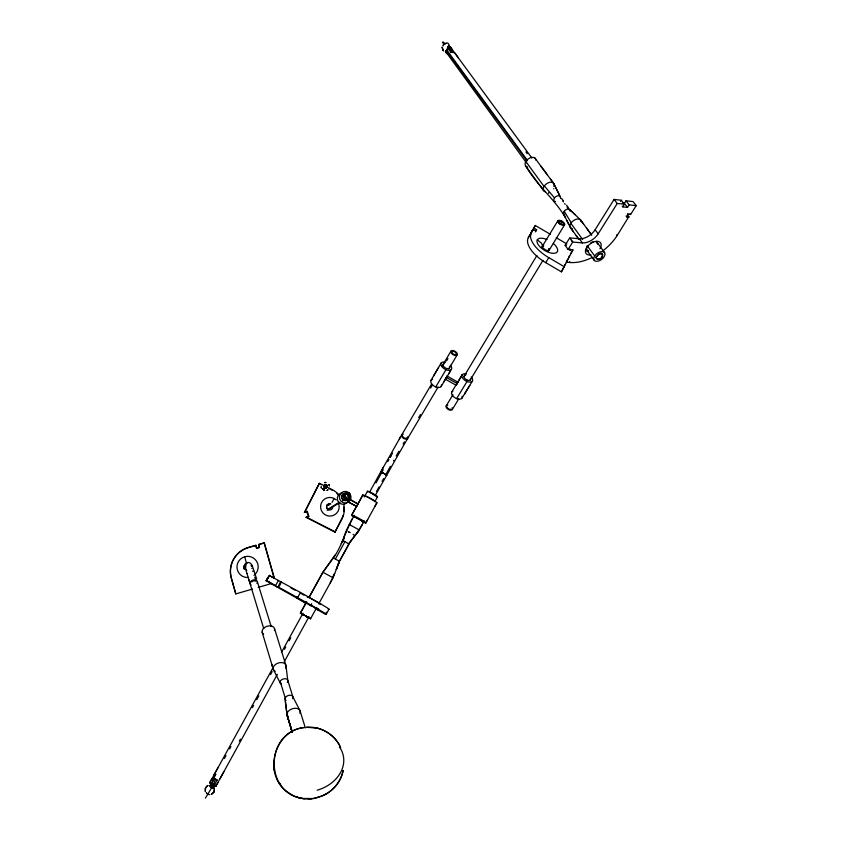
<?xml version="1.0" encoding="UTF-8"?>
<svg xmlns="http://www.w3.org/2000/svg" width="841" height="841" viewBox="0 0 841 841"><rect width="100%" height="100%" fill="white"/><g stroke="black" fill="none" stroke-linecap="round" stroke-linejoin="round"><path stroke-width="1.26" d="M447.149 49.997C447.37 47.453 449.336 44.153 451.407 48.368L450.86 49.493M450.124 48.21L450.24 46.781A3.427 2.439 -40.1 0 0 448.295 46.371M442.124 47.338L442.923 50.208M442.124 47.212L443.575 50.954L442.892 50.155M213.362 786.755L213.204 786.503M210.755 785.41L210.607 785.105M361.809 521.22L363.785 521.851L353.672 516.311L363.785 521.851L362.24 521.409M441.21 386.492L447.118 376.032L457.809 382.15A5.992 3.311 31.1 0 0 457.168 383.538L456.127 385.252L445.373 379.249A5.992 3.311 30.5 0 0 446.098 377.746L443.754 382.213M457.872 382.035L456.127 385.252A5.982 3.311 31.1 0 1 456.789 383.864L456.831 383.748M461.972 375.097L457.168 383.538L446.392 377.525A5.992 3.311 30.5 0 0 447.118 376.032M343.044 770.724C340.91 780.606 334.424 789.468 325.604 794.398M343.107 770.472C339.175 794.23 308.468 807.297 288.989 792.968C262.098 776.401 273.325 730.493 304.337 727.507M213.215 787.25L213.225 787.208A4.668 0.557 -60.8 0 1 213.225 787.512M343.506 541.32C343.496 533.341 350.487 523.028 354.219 515.323M318.718 603.88L333.099 577.735L339.417 561.273L333.435 557.982C341.814 545.946 345.493 531.733 352.242 518.918M337.872 565.436L339.417 561.273L336.274 569.525L339.386 561.346L348.847 544.127L359.223 529.925L349.204 524.469L349.688 525.047M344.421 536.695L341.267 543.633M332.563 577.567L334.634 573.541L330.271 582.845M323.564 489.861L326.434 485.825L325.793 486.561M212.973 788.006A4.647 0.536 -61.2 0 0 213.099 787.691C212.352 789.489 209.956 784.769 210.355 786.503C210.692 787.723 214.823 789.636 214.266 785.578L214.077 784.821M348.416 501.656A5.761 5.729 60.6 0 1 348.174 501.919L356.679 506.419L358.056 503.906L349.782 499.281M356.447 506.545L362.765 495.044M542.603 246.066L541.615 243.301L537.294 239.853M385.577 474.881L385.662 474.839A59.7 2.197 -60.9 0 1 390.371 466.356M375.139 495.685L386.671 475.386L382.823 472.842L380.637 472.085L369.325 492.626M447.139 52.131L446.603 53.246L447.612 53.677A3.438 2.449 -40.4 0 1 446.119 50.754A3.438 2.449 -40.4 0 1 449.672 47.916A3.438 2.449 -40.4 0 1 452.048 50.145M445.499 43.511L445.656 43.606A4.647 2.576 -81.2 0 1 449.241 46.339L450.398 47.926A3.438 2.47 -41.1 0 1 451.417 48.368L449.136 48.011L448.589 49.135L450.955 52.363A2.292 1.629 -40.3 0 1 453.099 52.531M531.06 234.828L530.198 234.324L528.306 237.698A26.996 12.573 31.1 0 0 545.704 262.644L561.462 271.853L563.607 267.522M564.668 265.378L565.194 264.305M566.245 262.182L567.822 258.996M568.863 256.894L569.378 255.843M561.462 271.853L572.942 249.893L568.106 249.472L565.131 245.33L569.704 237.887L579.365 238.77A13.088 7.8 -37 0 0 595.123 229.751L614.088 199.422L621.257 200.242L624.4 204.321L622.782 206.875L622.193 206.108M323.039 484.921L319.181 483.501L304.41 512.39L307.228 511.339L308.826 516.279L306.008 517.32L334.96 532.132L341.961 519.023A21.782 21.719 61.5 0 0 343.832 504.611M304.768 512.137L319.58 483.144M332.069 502.403L333.33 499.985A15.548 0.778 -62.8 0 0 334.108 498.471M334.949 555.113L323.028 572.143L309.194 597.121L322.933 572.143L333.372 558.014L333.856 558.392M375.012 506.177L376.8 502.886M351.685 515.155L356.489 506.44A8.074 0.767 28.7 0 1 356.7 506.429L348.174 501.93M314.976 608.4L325.414 614.235L326.518 612.227M325.414 614.235L326.171 614.361L328.957 609.283A34.544 0.925 28.8 0 0 300.479 592.474L269.278 575.517L274.408 578.356L264.316 542.865L258.671 544.484L259.333 547.502L256.516 548.311L255.843 545.294L248.473 547.407A24.81 24.641 -41.2 0 0 231.338 578.019L235.785 593.914L231.317 578.103A24.715 24.547 -41.2 0 1 248.4 547.607L255.727 545.504M362.713 495.097L358.056 503.906A8.063 0.788 28.9 0 0 357.909 503.906M306.66 601.714L300.405 613.089L303.254 614.76M211.785 778.997L209.724 782.729L213.015 784.8M273.378 667.05L209.724 782.729L211.995 784.38M281.504 652.29L303.002 613.215M212.027 781.005L215.811 774.13M224.358 758.582L225.987 755.628M229.667 748.932L230.928 746.64M252.353 707.702L253.614 705.41M256.757 699.68L258.839 695.906M270.592 674.545L272.19 671.644M284.479 649.284L285.74 646.992M289.178 640.758L290.765 637.867M375.99 482.913L383.254 469.72M211.448 786.587L209.998 785.851L211.427 783.234M213.509 785.052L214.224 785.378L217.146 780.049L214.55 778.65L211.617 783.98L214.907 785.568L214.402 785.052M335.454 558.918L344.936 541.657L348.269 543.57L348.92 544.116L341.036 558.466L339.386 561.346L338.555 561M210.218 786.819L211.669 784.19L211.322 783.37L212.195 783.759M310.697 605.583L311.664 603.849M212.689 784.621L212.983 784.937C211.448 788.501 204.91 798.982 205.351 798.13M211.921 784.169C214.749 786.671 214.108 777.378 217.146 780.049M213.067 786.367L213.551 785.494M239.317 741.142L240.389 739.176M376.484 491.543L379.039 486.907M382.087 481.346L383.622 478.571M219.974 778.798L224.021 771.407M277.33 674.377L215.937 786.146L214.402 785.641M284.258 661.772L308.962 616.789M307.28 616.789L310.592 618.703L308.763 617.778L310.581 618.703L316.836 607.328M364.3 520.894L359.275 530.051L348.395 543.969M374.981 501.425L377.493 496.852M318.445 609.168L318.108 610.135M365.803 522.955L376.852 502.834M318.276 609.82L318.623 609.189M297.041 596.721L296.516 597.688L306.061 603.228L306.397 602.619M326.171 614.361A34.565 0.799 28.8 0 0 297.619 597.667L300.479 592.474M305.788 602.587L305.441 603.218L306.387 603.733M306.061 602.818L300.405 613.089L303.202 614.729L302.434 614.214M364.321 496.978L367.475 491.249M400.505 436.963L380.637 472.085L381.299 472.8M213.803 775.328L217.798 768.064M213.509 778.293L215.674 774.372M217.956 782.477L215.969 786.072L214.035 785.473M278.161 587.007C283.901 572.637 280.127 592.064 275.585 585.588L278.455 580.406M351.643 515.207L356.489 506.44M381.993 469.625L383.349 467.165M266.019 580.858L267.974 577.347M266.25 580.753L268.216 577.22M266.408 580.679L269.53 575.381L266.408 580.679L271.37 583.57M269.162 581.52L268.805 582.161L269.33 581.446M365.751 523.007L367.654 519.601M550.477 234.355L535.307 225.493L533.877 228.048L536.632 229.667L535.917 230.96L533.152 229.341L528.306 237.698M387.701 461.72L388.92 459.543M531.438 233.325L530.923 233.031L532.364 230.455M390.129 457.388L391.338 455.244M390.35 456.999L392.537 453.12M362.292 524.521L356.584 533.593L359.275 530.051L358.697 529.967M311.517 604.311L310.76 605.509M438.592 367.391L433.535 376.022M399.317 439.002L431.601 384.032M431.023 380.3L441.147 363.028M442.24 365.93L450.881 351.212M442.45 366.497L443.091 365.404M430.645 388.006L431.969 385.746M446.613 360.852L447.948 358.592M435.775 386.944L445.972 369.683M418.65 417.609L420.468 414.539M407.738 438.329L438.119 387.039M448.863 368.884L457.231 354.765M530.923 233.031L535.307 225.493M448.863 373.604L450.156 371.438M446.918 376.863L451.438 369.273M535.36 231.895L536.632 229.667M256.558 548.248L259.47 547.302L258.671 544.484M457.546 382.434L462.119 374.813M451.796 391.969L456.316 384.484M446.182 405.898L452.952 394.681M463.769 376.736L536.926 255.475M542.003 246.802L557.835 220.815M464.579 393.914L469.783 385.367M560.127 224.41L562.04 221.236M466.387 381.131L467.049 380.048M456.61 398.655L467.007 381.509M452.311 409.483L458.765 398.855M470.003 380.374L542.992 260.332M548.921 250.586L564.605 224.778M461.982 398.161L472.4 381.068M545.704 262.644L548.763 257.64A27.07 12.52 31.1 0 1 531.27 232.705L533.32 229.435M568.106 249.472L572.7 242.04L582.371 242.902A13.12 7.79 -37 0 0 598.161 233.861L617.22 203.522L624.201 204.069M569.956 250.607L570.524 249.682L569.967 248.904M570.398 253.982L572.942 249.893M620.553 201.356L621.257 200.242M622.624 203.123L624.4 203.322L626.009 200.778L633.094 201.588L636.238 205.646L630.592 214.497L628.238 214.245L627.649 213.477M622.782 206.875L627.533 207.401L629.152 204.857L636.238 205.646M626.04 216L626.629 216.757L628.238 214.245M602.251 251.291A39.369 23.38 -37 0 0 617.073 235.659L628.784 216.757M446.571 50.849L447.002 50.239M258.544 544.695L264.316 542.865M209.998 785.851C211.07 784.264 209.388 786.755 211.617 786.682M349.246 500.626L348.395 501.793A5.771 5.74 59.3 0 0 349.162 500.784M251.627 565.099L251.039 565.877M457.346 382.771L457.809 382.15M206.707 786.282L205.267 788.595L205.33 791.549L205.498 787.985L208.053 785.399L207.044 785.999M343.275 494.298C336.757 500.363 351.78 503.444 348.09 495.286C345.577 491.197 339.459 495.927 342.497 499.375C350.928 505.473 349.888 488.232 341.803 495.265M326.981 490.429L328.011 489.788M332.3 489.893L332.437 489.788A21.782 21.719 61.5 0 1 339.07 494.992M304.41 512.39L307.228 511.339M306.166 517.268L308.826 516.279M348.437 493.204L349.004 492.847M327.212 490.314L327.759 489.977M327.654 509.394L339.238 502.256M343.149 499.848L345.882 498.166M327.191 510.308L340.006 502.476M342.623 500.879L345.346 499.207A3.532 3.511 60 0 1 343.811 494.466A3.532 3.511 60 0 1 348.531 492.942A3.532 3.511 60 0 1 350.066 497.693M302.918 798.477L313.777 798.54L324.079 795.208M323.806 795.355L325.993 794.177M386.618 475.449L385.556 475.154M445.677 51.564L526.413 162.807M211.48 794.377L214.108 791.917L214.423 788.301L214.045 792.085L211.186 794.482M334.981 532.122L341.488 519.244A21.708 21.645 61.6 0 0 342.949 515.575M335.38 531.964L306.366 517.078M235.785 593.914L252.521 589.047M258.176 587.396L271.548 583.517M275.585 585.588L266.639 580.574M375.265 495.717L372.027 493.383M304.41 727.486C264.558 731.712 263.685 794.913 304.431 798.729M324.458 482.545L326.077 482.524L324.668 482.513M381.667 472.621L383.097 473.147M375.443 495.738L372.321 493.53M308.615 798.95L309.74 798.897M310.844 798.824L311.738 798.782M443.186 42.05L442.608 42.292L445.352 43.406M305.483 603.218L306.05 603.249L268.195 582.056M566.55 262.224L570.156 262.508A39.369 23.38 -37 0 0 592.59 257.272M565.131 245.33L566.35 245.435M328.179 609.199L328.957 609.283M626.629 216.757L628.984 217.01L627.418 214.97M626.776 216.778L628.837 216.999M324.1 489.956L324.763 490.061A3.112 3.091 47.7 0 1 322.46 488.873L323.491 489.725M317.435 728.169L306.555 727.255C320 726.088 333.509 733.678 339.732 745.61M300.805 798.12L302.487 798.403M332.994 577.725L323.291 572.458M315.123 727.686L316.153 727.907M206.276 792.811L206.581 792.916M446.455 52.089L445.446 51.658A4.405 2.418 -81.2 0 0 447.959 46.844M316.321 727.949C327.023 730.114 336.305 737.799 340.731 747.723M304 601.704L318.276 609.546L315.838 608.369M446.308 52.068L445.446 51.658M210.576 782.866L209.903 782.656L210.786 782.95M296.747 796.942L298.734 797.583M303.17 614.666L302.445 614.235L310.581 618.703M348.941 532.006L348.185 531.691L348.689 531.89M370.397 492.605L371.743 493.236L370.629 492.71M306.502 616.558L308.552 617.588L306.566 616.432M214.213 785.378L212.111 784.453M213.183 784.884L214.928 785.515L214.266 784.958M211.638 783.507L212.416 783.875M302.476 614.224L304.589 615.349M306.681 616.611L308.51 617.567L307.364 616.884M320.642 604.258L319.012 603.449M307.438 596.816L308.868 597.52M211.837 783.423L212.437 783.728M349.435 532.237L350.287 532.668M308.447 617.546L307.48 617.042M212.983 784.937C215.769 786.409 210.513 783.549 212.321 784.569M212.079 783.549L212.72 783.875M212.941 784.758L213.688 785.137M328.358 487.654L332.468 489.767M319.181 483.501L321.767 484.826M329.041 488.568L332.027 490.093M344.936 541.657L342.876 540.847M383.107 472.989L384.768 473.914M309.246 597.709L310.497 598.372M310.949 598.613L311.906 599.128M303.033 614.456L300.458 613.11L304.463 615.234M306.397 616.453L306.965 616.768M312.4 599.391L321.094 604.416M303.496 614.708L305.893 616.011M215.864 779.428L214.623 778.703M311.191 605.867L308.237 604.227M290.629 587.764L294.981 590.172M278.266 586.986L297.619 597.667M305.735 615.969L307.112 616.737M306.008 616.117L306.807 616.527M350.476 499.932L357.824 504.032M301.173 593.599L302.108 594.114M303.033 594.64L303.927 595.155M306.523 603.249L304.684 602.167M556.311 237.772L566.813 243.911M548.763 257.64L564.553 266.881M308.29 597.53L307.301 596.931M384.579 473.967L385.441 474.566M206.739 793.42L209.314 794.692L206.508 793.263M214.707 785.052L215.969 786.072L214.981 785.231M353.409 534.498L353.935 534.96L353.231 534.382M322.891 488.968L323.407 489.388A3.122 3.101 47.5 0 1 322.965 489.041M569.483 209.304L575.055 214.623M571.081 210.807L580.427 219.785L583.622 224.095M554.534 197.971L544.358 185.935L544.032 186.429L525.835 161.514M626.009 200.778L629.152 204.857M624.4 203.322L627.533 207.401M630.004 213.73L630.592 214.497M614.088 199.422L617.22 203.522M616.495 234.891L617.073 235.659M540.879 166.161L547.523 175.033M595.123 229.751L598.161 233.861M576.222 235.627L579.081 239.485M534.844 157.961L553.42 183.086L559.465 195.028M580.427 219.785L591.77 235.175M596.301 241.325L604.616 252.615A6.497 3.774 -36.5 0 1 598.603 261.015A6.497 3.774 -36.5 0 1 594.86 255.664A6.497 3.774 -36.5 0 1 604.616 252.615M451.911 49.072L531.901 158.055M561.714 198.56L563.333 200.768M566.571 205.183L568.201 207.412M560.369 197.793L560.979 198.613M562.787 201.083L563.396 201.914M564.605 203.564L565.215 204.395M567.044 206.886L570.103 211.049M451.459 50.292L452.048 51.101M452.637 51.911L453.225 52.72M525.951 151.969L527.202 153.682M450.377 49.493L450.818 50.103M450.965 50.302L451.407 50.902M452.006 51.711L452.3 52.121A2.292 1.629 -39.7 0 0 450.955 52.373M449.136 48.011L447.969 46.423A3.427 2.46 -40.9 0 1 450.03 46.623M550.592 179.207L553.42 183.086M527.128 160.021L447.181 50.523A2.292 1.629 -40.5 0 0 447.002 51.795M526.939 160.946L446.266 50.386A3.438 2.46 -40.4 0 0 447.864 53.708M448.085 53.425L448.558 54.066M447.433 52.531L447.875 53.141M448.022 53.34L448.61 54.15M449.02 54.718L449.493 55.359M582.634 239.464L570.85 223.286L571.207 222.76L564.237 211.27M587.123 245.614L594.661 255.958M579.365 238.77L582.371 242.902M525.541 165.877L543.528 190.602M526.056 166.413C536.873 185.251 554.272 198.77 565.247 217.241L563.491 213.488M578.734 239.075L570.272 227.417L563.638 213.971M586.429 249.672L594.124 260.268M569.893 238.15L572.7 242.04M586.587 228.121L591.339 234.723M454.918 53.067L458.461 57.987M571.386 240.221L572.511 241.777M569.599 261.73L570.156 262.508M570.713 227.974L573.289 231.601M278.707 782.067L279.927 783.823M280.116 784.106L281.304 785.82M566.887 220.552L568.905 224.452M246.571 563.586L244.71 556.753M262.119 632.148L273.336 669.468L280.169 682.892M328.957 484.595L329.388 485.73M553.862 183.737L560.169 196.468M329.02 484.7L329.42 485.909M246.203 571.102L246.981 573.509M306.87 511.601L308.468 516.521M246.97 573.488L263.717 628.553M274.576 628.805L285.929 665.336L287.748 680.211L292.836 696.716L300.016 710.708L305.346 727.917M257.325 581.594L271.191 626.556M248.947 579.796L249.525 581.688M280.211 681.452L285.225 697.998M285.309 700.9L286.939 714.514L292.216 732.059M285.067 698.766L287.128 715.302L292.058 731.67L286.939 714.514M287.128 715.302L292.311 732.458M271.78 664.285L273.336 669.468M264.169 543.076L274.219 578.44M255.843 545.294L256.642 548.111M273.714 766.55L273.987 768.485M274.019 768.706L274.292 770.661M339.491 747.081A35.311 28.068 -13.9 0 1 317.173 790.214M288.169 716.658A6.844 4.426 -18.6 0 1 292.573 708.658A6.844 4.426 -18.6 0 1 299.859 713.263M286.056 700.427A4.068 2.66 -18.5 0 1 286.024 696.832A4.068 2.66 -18.5 0 1 291.154 695.381A4.068 2.66 -18.5 0 1 292.584 698.587M275.228 671.37A6.633 4.436 -18.3 0 1 274.376 665.462A6.633 4.436 -18.3 0 1 282.797 662.729A6.633 4.436 -18.3 0 1 285.498 668.027M281.315 684.038A4.016 2.66 -18.4 0 1 280.915 680.38A4.016 2.66 -18.4 0 1 286.192 678.908A4.016 2.66 -18.4 0 1 287.307 682.356M263.632 634.251A6.465 4.426 -18.1 0 1 266.818 626.303A6.465 4.426 -18.1 0 1 274.46 630.519M251.091 584.915A3.742 2.649 -17.7 0 1 250.933 581.31A3.742 2.649 -17.7 0 1 255.79 580.08A3.742 2.649 -17.7 0 1 256.936 583.444M251.69 565.152A60.605 1.419 74.2 0 1 256.673 579.123M246.045 569.084A3.637 3.616 -37.9 0 1 244.857 564.574A3.637 3.616 -37.9 0 1 249.115 562.608A3.637 3.616 -37.9 0 1 251.743 566.445M243.911 568.842A3.469 3.448 -38.1 0 1 244.311 565.615M246.035 569.62A2.313 2.302 -38.1 0 1 245.13 566.477M251.711 581.919A2.491 1.766 -17.7 0 1 255.653 581.236M245.961 567.191A2.428 2.407 -37.9 0 1 246.024 564.942M248.568 577.473A10.639 10.565 -38 0 1 237.288 564.437A10.639 10.565 -38 0 1 253.404 558.035A10.639 10.565 -38 0 1 254.024 575.297M246.834 570.45A3.543 3.511 -38 0 1 246.897 563.533M367.948 491.901A5.75 0.62 28.8 0 1 369.683 491.932A5.75 0.62 28.8 0 1 376.263 495.622A5.75 0.62 28.8 0 1 376.316 496.579M348.342 496.495A5.719 5.698 60.3 0 1 344.547 504.074A5.719 5.698 60.3 0 1 337.409 499.449A5.719 5.698 60.3 0 1 342.729 492.847M341.93 495.307A3.438 3.417 60.2 0 1 346.387 499.27M354.124 517.194A8.074 0.715 28.8 0 1 354.008 515.901A8.074 0.715 28.8 0 1 364.595 521.809A8.074 0.715 28.8 0 1 361.861 521.515M363.417 495.927A8.053 0.841 28.8 0 1 369.641 497.925A8.053 0.841 28.8 0 1 376.274 502.855M364.899 496.484A5.75 0.599 28.8 0 1 369.02 497.872A5.75 0.599 28.8 0 1 374.823 501.667M326.56 505.346A3.049 3.038 62.4 0 1 328.905 505.525M336.947 493.562A21.708 21.645 61.6 0 1 338.418 495.086M343.706 507.091A21.708 21.645 61.6 0 1 343.727 511.538M338.734 503.896A9.325 9.293 61.9 0 1 329.514 516.069A9.325 9.293 61.9 0 1 321.304 503.139A9.325 9.293 61.9 0 1 336.232 499.953M332.7 507.501A3.101 3.091 62.3 0 1 328.884 509.898A3.101 3.091 62.3 0 1 326.728 505.914A3.101 3.091 62.3 0 1 330.818 504.022M328.263 509.657A3.101 3.091 61.7 0 1 329.956 503.812M407.633 436.794A3.469 2.05 30.5 0 1 406.003 439.139A3.469 2.05 30.5 0 1 401.861 436.668A3.469 2.05 30.5 0 1 403.217 434.156M386.723 475.354A59.7 2.218 -60.9 0 1 407.528 438.75M406.729 437.772A2.313 1.367 30.5 0 1 404.279 437.972A2.313 1.367 30.5 0 1 402.608 435.764M393.462 460.836A59.7 2.197 -60.9 0 1 393.809 460.227M396.195 455.99A59.7 2.197 -60.9 0 1 398.897 451.26M403.102 443.974A59.7 2.197 -60.9 0 1 404.321 441.872M441.472 384.894A5.961 3.332 30.5 0 1 434.208 386.145A5.961 3.332 30.5 0 1 432.547 379.344M450.313 365.215A6.024 3.29 30.5 0 1 449.073 370.334A6.024 3.29 30.5 0 1 441.136 365.436A6.024 3.29 30.5 0 1 445.562 362.282M449.483 366.897A3.616 1.976 30.5 0 1 447.359 368.621A3.616 1.976 30.5 0 1 443.354 366.024A3.616 1.976 30.5 0 1 444.49 363.659M462.13 396.195A5.961 3.322 31.1 0 1 455.538 398.14A5.961 3.322 31.1 0 1 452.9 391.118M471.223 376.968A6.013 3.29 31.1 0 1 470.077 382.15A6.013 3.29 31.1 0 1 462.14 377.22A6.013 3.29 31.1 0 1 466.524 374.056M470.487 378.902A3.606 1.976 31.1 0 1 468.101 380.384A3.606 1.976 31.1 0 1 464.253 377.641A3.606 1.976 31.1 0 1 465.63 375.433M452.09 407.706A3.553 2.008 31.1 0 1 450.723 410.208A3.553 2.008 31.1 0 1 446.392 407.664A3.553 2.008 31.1 0 1 447.79 405.183M451.039 409.168A2.365 1.335 31.1 0 1 448.705 408.926A2.365 1.335 31.1 0 1 447.107 407.002M553.357 243.459A11.637 5.403 31 0 1 553.536 253.33A11.637 5.403 31 0 1 537.546 243.491A11.637 5.403 31 0 1 547.007 239.548M548.837 248.915A3.879 1.808 31 0 1 547.165 250.881M543.98 249.409A3.879 1.808 31 0 1 543.685 249.178M542.445 247.643A3.879 1.808 31 0 1 543.654 245.887M549.068 248.537A3.879 1.808 31 0 1 547.712 250.544A3.879 1.808 31 0 1 543.17 248.032A3.879 1.808 31 0 1 543.612 245.519M591.055 254.886A9.051 5.309 -36.7 0 1 585.977 248.883A9.051 5.309 -36.7 0 1 596.994 241.272A9.051 5.309 -36.7 0 1 599.927 248.757M587.47 246.266A2.544 1.156 31.5 0 1 586.661 247.59M545.22 191.843A6.234 3.9 -37.6 0 1 543.969 186.534A6.234 3.9 -37.6 0 1 550.918 182.171A6.234 3.9 -37.6 0 1 553.883 186.408M555.523 201.588A3.763 2.334 -37.4 0 1 554.009 198.907A3.763 2.334 -37.4 0 1 557.835 195.774A3.763 2.334 -37.4 0 1 560.4 197.603M527.601 167.033A6.139 3.942 -38 0 1 527.759 159.275A6.139 3.942 -38 0 1 535.854 160.105M572.364 228.699A6.371 3.837 -37 0 1 572.952 220.973A6.371 3.837 -37 0 1 581.099 221.667M564.689 214.791A3.795 2.313 -37.1 0 1 565.425 210.071A3.795 2.313 -37.1 0 1 570.145 210.681M548.742 193.314A3.753 2.334 -37.5 0 1 548.742 192.505M553.683 188.741A3.753 2.334 -37.5 0 1 553.935 188.783M446.97 51.28A2.292 1.64 -40.4 0 1 448.484 49.188A2.292 1.64 -40.4 0 1 450.692 49.262M450.166 47.212A4.415 2.355 -81.4 0 1 450.03 48.336M450.24 46.791A4.415 2.428 -81.2 0 1 450.166 47.905M447.875 46.465A4.405 2.323 -81.8 0 1 447.875 46.854M446.781 50.534A4.447 2.428 -80.8 0 1 445.898 51.427M449.515 46.413A3.427 2.439 -39.6 0 1 449.777 46.507M445.656 43.606A1.892 1.356 -40.5 0 0 443.911 44.247A1.892 1.356 -40.5 0 0 443.228 45.908A1.892 1.356 -40.3 0 1 443.985 44.184A1.892 1.356 -40.3 0 1 445.762 43.627M596.143 241.83A6.455 3.795 -36.7 0 1 597.762 244.237M588.395 251.312A6.455 3.795 -36.7 0 1 586.976 246.812M590.939 242.765A6.455 3.795 -36.7 0 1 593.347 241.787M596.668 241.819A6.455 3.795 -36.7 0 1 597.163 243.417M588.111 250.555A6.455 3.795 -36.7 0 1 586.219 249.378M587.533 250.86A9.03 5.309 -36.7 0 1 586.513 250.923M349.562 499.975A5.771 5.74 59.4 0 1 349.414 500.3M251.795 568.253A60.605 1.356 74.2 0 1 251.88 568.484M252.731 570.976A60.605 1.356 74.2 0 1 252.952 571.628M254.728 577.157A60.605 1.356 74.2 0 1 255.317 579.05M325.467 486.024L326.413 485.772L325.467 486.024M442.45 42.639L443.449 42.471L442.44 42.649M595.975 257.535C603.481 265.42 605.142 244.605 595.975 257.535M596.038 257.262C596.08 261.845 603.533 257.924 602.713 254.581A3.9 2.26 -36.6 0 0 602.188 253.824L598.729 254.161L596.038 257.262M321.367 487.906L321.167 486.708L321.378 487.938M339.417 496.915A5.813 5.782 59.9 0 0 347.859 502.371A5.813 5.782 59.9 0 0 348.321 492.332A5.813 5.782 59.9 0 0 339.417 496.915M343.422 496.053A3.532 3.511 59.9 0 0 348.689 499.134A3.532 3.511 59.9 0 0 348.7 493.036A3.532 3.511 59.9 0 0 343.422 496.053M344.6 496.064A2.355 2.334 59.7 0 0 348.111 498.114A2.355 2.334 59.7 0 0 348.111 494.045A2.355 2.334 59.7 0 0 344.6 496.064M451.522 353.42A3.637 1.966 30.5 0 0 457.136 354.913A3.637 1.966 30.5 0 0 453.499 350.644A3.637 1.966 30.5 0 0 451.522 353.42M452.363 353.273A2.428 1.304 30.5 0 0 456.116 354.271A2.428 1.304 30.5 0 0 453.688 351.422A2.428 1.304 30.5 0 0 452.363 353.273M558.592 222.949A3.932 1.766 30.9 0 0 564.521 224.915A3.932 1.766 30.9 0 0 560.537 220.552A3.932 1.766 30.9 0 0 558.592 222.949M559.465 222.897A2.618 1.177 30.9 0 0 563.417 224.211A2.618 1.177 30.9 0 0 560.768 221.299A2.618 1.177 30.9 0 0 559.465 222.897M323.922 486.529A1.724 1.714 47.9 0 0 326.634 487.769A1.724 1.714 47.9 0 0 326.34 484.805A1.724 1.714 47.9 0 0 323.922 486.529M323.932 486.613A1.724 1.714 47.7 0 0 326.697 487.717A1.724 1.714 47.7 0 0 326.266 484.763A1.724 1.714 47.7 0 0 323.932 486.613"/></g></svg>
